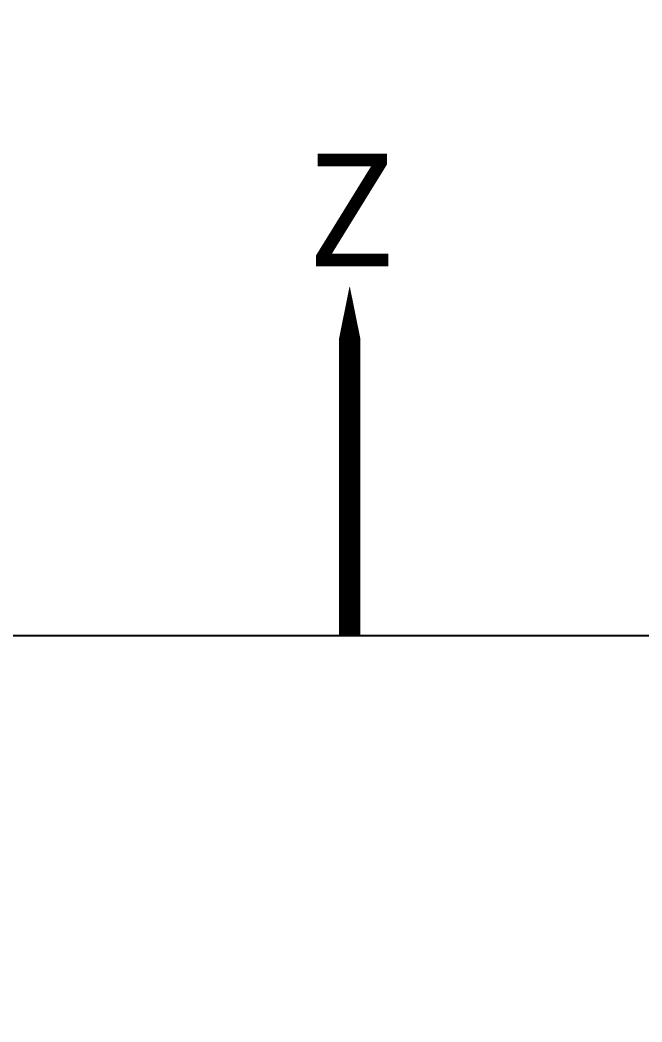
# Model space of a CAD drawing. Header units: millimetres. Extents: x 5828 to 7155, y 123 to 421.
# Drawn here: x 6917.72 to 6947.19, y 311.19 to 358.62 of the extents above; entities that cross this region are included whole.
import ezdxf

# ---------------------------------------------------------------- set-up
doc = ezdxf.new("R2010")
doc.units = ezdxf.units.MM
doc.layers.add('尺寸标注', color=7, linetype='Continuous')
doc.layers.add('运动范围', color=7, linetype='Continuous')
doc.styles.get("Standard").update_dxf_attribs({"font": 'msyh.ttc'})
doc.styles.add('微软雅黑', font='msyh.ttc', dxfattribs={"height": 2})
doc.dimstyles.new('尺寸标注_1_30比例', dxfattribs={"dimtxt": 2.1, "dimasz": 1.7, "dimexe": 0.5, "dimexo": 0.4, "dimgap": 0.5, "dimtad": 1, "dimdec": 1, "dimlfac": 30, "dimdsep": 46, "dimtxsty": '微软雅黑', "dimcen": 0.09, "dimadec": 0, "dimazin": 0, "dimtp": 0.01, "dimtm": 0.01, "dimtfac": 1, "dimtdec": 1, "dimtofl": 0, "dimtmove": 0, "dimatfit": 3, "dimfxl": 1, "dimtolj": 1, "dimarcsym": 0})

# ---------------------------------------------------------------- blocks, each defined once
blk = doc.blocks.new('*D1099')
at = {"layer": 'Defpoints', "color": 0}
for p in [(6966.764, 346.155), (6896.535, 282.387), (6966.764, 277.109)]:
    blk.add_point(p, dxfattribs=at)
at = {"layer": '尺寸标注', "color": 0, "lineweight": -2}
for p, q in [((6966.764, 345.755), (6966.764, 276.609)), ((6896.535, 281.987), (6896.535, 276.609)), ((6898.235, 277.109), (6965.064, 277.109))]:
    blk.add_line(p, q, dxfattribs=at)
at = {"layer": '尺寸标注', "color": 0}
for points in [[(6898.235, 277.393), (6898.235, 276.826), (6896.535, 277.109)], [(6965.064, 276.826), (6965.064, 277.393), (6966.764, 277.109)]]:
    blk.add_solid(points, dxfattribs=at)
at = {"layer": '尺寸标注', "color": 0, "insert": (6931.649, 278.7), "char_height": 2, "attachment_point": 5, "style": '微软雅黑'}
blk.add_mtext('\\A1;\\A1;{\\H1.05x;2107}', dxfattribs=at)
blk = doc.blocks.new('*D1100')
at = {"layer": 'Defpoints', "color": 0}
for p in [(6972.652, 329.488), (6987.085, 329.488), (6914.034, 284.215)]:
    blk.add_point(p, dxfattribs=at)
at = {"layer": '尺寸标注', "color": 0, "lineweight": -2}
for p, q in [((6973.052, 329.488), (6987.585, 329.488)), ((6987.085, 285.915), (6987.085, 327.788)), ((6914.434, 284.215), (6987.585, 284.215))]:
    blk.add_line(p, q, dxfattribs=at)
at = {"layer": '尺寸标注', "color": 0}
for points in [[(6987.368, 327.788), (6986.801, 327.788), (6987.085, 329.488)], [(6986.801, 285.915), (6987.368, 285.915), (6987.085, 284.215)]]:
    blk.add_solid(points, dxfattribs=at)
at = {"layer": '尺寸标注', "color": 0, "insert": (6985.493, 306.851), "char_height": 2, "attachment_point": 5, "rotation": 90, "style": '微软雅黑'}
blk.add_mtext('\\A1;\\A1;{\\H1.05x;1358}', dxfattribs=at)
blk = doc.blocks.new('*D1101')
at = {"layer": 'Defpoints', "color": 0}
for p in [(6902.201, 410.718), (6987.085, 410.718), (6902.734, 329.488)]:
    blk.add_point(p, dxfattribs=at)
at = {"layer": '尺寸标注', "color": 0, "lineweight": -2}
for p, q in [((6902.601, 410.718), (6987.585, 410.718)), ((6987.085, 331.188), (6987.085, 409.018)), ((6903.134, 329.488), (6987.585, 329.488))]:
    blk.add_line(p, q, dxfattribs=at)
at = {"layer": '尺寸标注', "color": 0}
for points in [[(6987.368, 409.018), (6986.801, 409.018), (6987.085, 410.718)], [(6986.801, 331.188), (6987.368, 331.188), (6987.085, 329.488)]]:
    blk.add_solid(points, dxfattribs=at)
at = {"layer": '尺寸标注', "color": 0, "insert": (6985.499, 370.103), "char_height": 2, "attachment_point": 5, "rotation": 90, "style": '微软雅黑'}
blk.add_mtext('\\A1;\\A1;{\\H1.05x;2437}', dxfattribs=at)

msp = doc.modelspace()

# ---------------------------------------------------------------- linework, layer by layer
at = {"layer": '运动范围', "color": 0, "lineweight": 9}
msp.add_lwpolyline([(6933.3367, 329.488, 1, 1, 0), (6933.3367, 341.0945, 2, 0, 0), (6933.3367, 346.0333, 0, 0, 0)], format="xyseb", dxfattribs=at)
at = {"layer": '运动范围'}
msp.add_arc((6902.2012, 346.1547), 64.5631, 295, 170, dxfattribs=at)

# ---------------------------------------------------------------- texts
at = {"layer": '运动范围', "color": 0, "lineweight": 9, "insert": (6931.4692, 352.2885), "char_height": 5.3333, "attachment_point": 1}
msp.add_mtext_dynamic_manual_height_columns('Z', width=7.76337, gutter_width=17.5, heights=[0], dxfattribs=at)

# ---------------------------------------------------------------- dimensions: what is measured, and where the dimension line sits
at = {"layer": '尺寸标注'}
for base, p1, p2, text, picture, middle in [((6987.0845, 410.7178), (6902.7335, 329.488), (6902.2012, 410.7178), '\\A1;{\\H1.05x;2437}', '*D1101', (6985.4993, 370.1029)), ((6987.0845, 329.488), (6914.0338, 284.2148), (6972.6525, 329.488), '\\A1;{\\H1.05x;1358}', '*D1100', (6985.4932, 306.8514))]:
    dim = msp.add_linear_dim(base=base, p1=p1, p2=p2, angle=90, text=text, dimstyle='尺寸标注_1_30比例', override={"dimtxsty": '微软雅黑'}, dxfattribs=at)
    dim.commit()
    dim.dimension.update_dxf_attribs({"geometry": picture, "text_midpoint": middle})
dim = msp.add_linear_dim(base=(6966.7643, 277.1094), p1=(6896.5345, 282.3866), p2=(6966.7643, 346.1547), text='\\A1;{\\H1.05x;2107}', dimstyle='尺寸标注_1_30比例', override={"dimtxsty": '微软雅黑'}, dxfattribs=at)
dim.commit()
dim.dimension.update_dxf_attribs({"geometry": '*D1099', "text_midpoint": (6931.6494, 278.7)})

doc.saveas('drawing.dxf')
